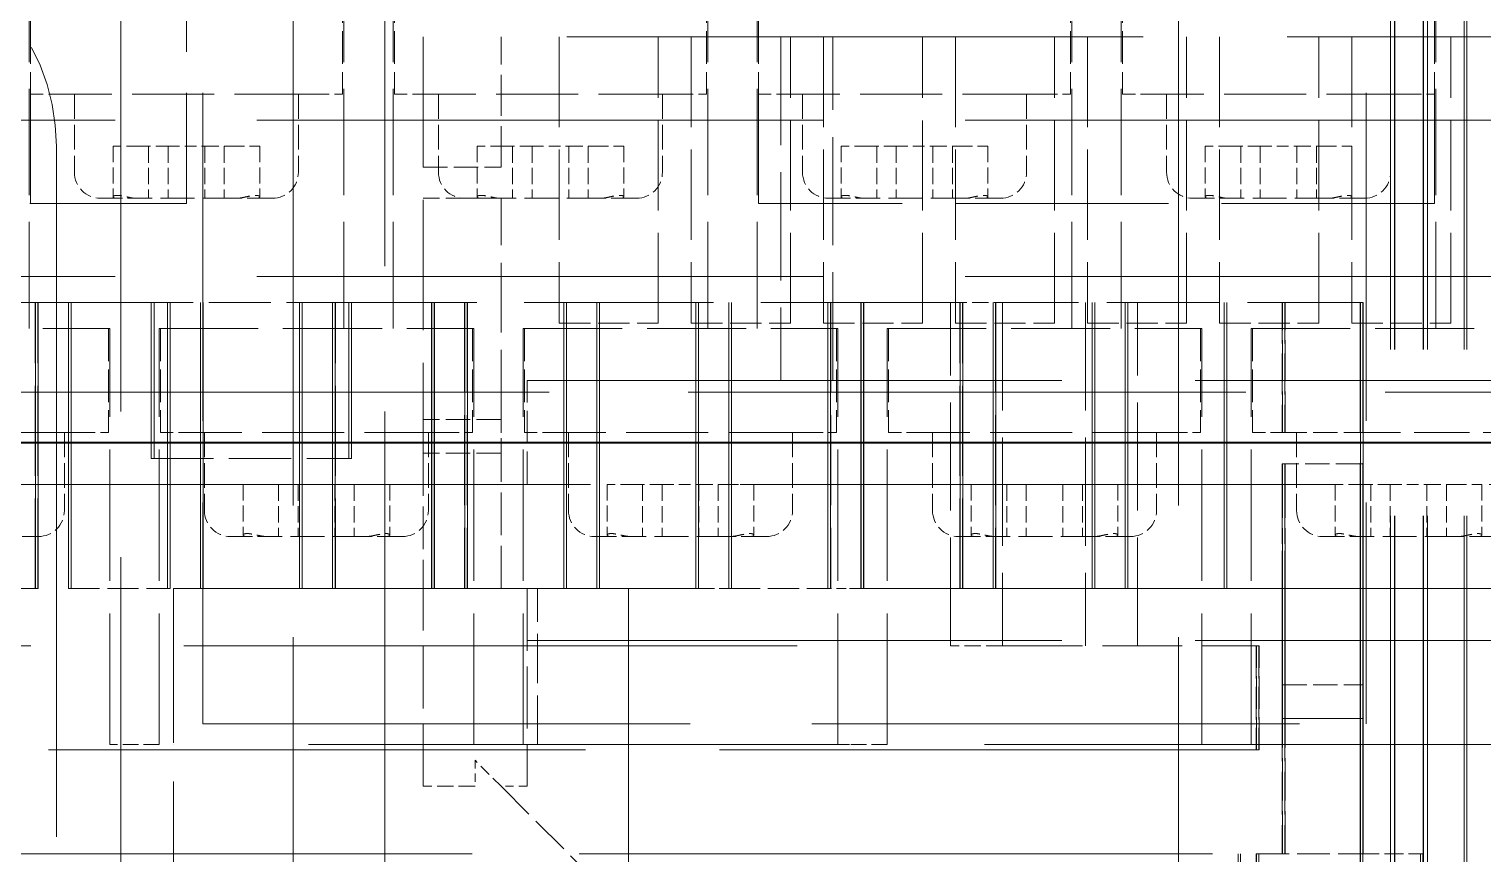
# Model space of a CAD drawing. Header units: millimetres. Extents: x 0 to 5945, y 0 to 4205.
# Drawn here: x 1704.85 to 1732.81, y 2263.86 to 2279.71 of the extents above; entities that cross this region are included whole.
import ezdxf

# ---------------------------------------------------------------- set-up
doc = ezdxf.new("R2010")
doc.units = ezdxf.units.MM
doc.header["$LTSCALE"] = 5
doc.linetypes.add('DASHED', pattern=[0.2067, 0.1654, -0.0413])
doc.layers.add('가려진 것(ISO)', color=2, linetype='DASHED', lineweight=18)
doc.layers.add('가시적인 것(ISO)', color=3, linetype='Continuous', lineweight=40)

msp = doc.modelspace()

# ---------------------------------------------------------------- linework, layer by layer
at = {"layer": '가려진 것(ISO)', "ltscale": 12.256087}
for p, q in [((1709.93, 2293.357), (1709.93, 2255.357)), ((1726.951, 2293.357), (1726.951, 2255.357)), ((1690.098, 2263.857), (1728.098, 2263.857))]:
    msp.add_line(p, q, dxfattribs=at)
at = {"layer": '가려진 것(ISO)', "ltscale": 3.809293}
for p, q in [((1704.879, 2286.357), (1704.879, 2276.357)), ((1707.876, 2286.357), (1707.876, 2276.357)), ((1718.877, 2286.357), (1718.877, 2276.357)), ((1731.876, 2286.357), (1731.876, 2276.357))]:
    msp.add_line(p, q, dxfattribs=at)
at = {"layer": '가려진 것(ISO)', "ltscale": 13.546203}
for p, q in [((1706.613, 2258.357), (1706.613, 2286.357)), ((1711.693, 2286.357), (1711.693, 2258.357))]:
    msp.add_line(p, q, dxfattribs=at)
at = {"layer": '가려진 것(ISO)', "ltscale": 7.618686}
for p, q in [((1708.191, 2286.357), (1708.191, 2266.357)), ((1730.562, 2286.357), (1730.562, 2266.357))]:
    msp.add_line(p, q, dxfattribs=at)
at = {"layer": '가려진 것(ISO)', "ltscale": 15.481374}
for p, q in [((1731.028, 2286.357), (1731.028, 2254.357)), ((1731.108, 2286.357), (1731.108, 2254.357)), ((1731.11, 2286.357), (1731.11, 2254.357)), ((1731.66, 2286.357), (1731.66, 2254.357)), ((1731.663, 2286.357), (1731.663, 2254.357)), ((1731.743, 2286.357), (1731.743, 2254.357)), ((1732.449, 2286.357), (1732.449, 2254.357)), ((1732.499, 2286.357), (1732.499, 2254.357))]:
    msp.add_line(p, q, dxfattribs=at)
at = {"layer": '가려진 것(ISO)', "ltscale": 2.476006}
for p, q in [((1704.851, 2273.957), (1704.851, 2280.457)), ((1710.901, 2273.957), (1710.901, 2280.457)), ((1711.851, 2273.957), (1711.851, 2280.457)), ((1717.901, 2273.957), (1717.901, 2280.457)), ((1718.851, 2273.957), (1718.851, 2280.457)), ((1724.901, 2273.957), (1724.901, 2280.457)), ((1725.851, 2273.957), (1725.851, 2280.457)), ((1731.901, 2273.957), (1731.901, 2280.457))]:
    msp.add_line(p, q, dxfattribs=at)
at = {"layer": '가려진 것(ISO)', "ltscale": 0.761779}
for p, q in [((1704.876, 2280.457), (1704.876, 2278.457)), ((1710.876, 2280.457), (1710.876, 2278.457)), ((1711.876, 2280.457), (1711.876, 2278.457)), ((1717.876, 2280.457), (1717.876, 2278.457)), ((1718.876, 2280.457), (1718.876, 2278.457)), ((1724.876, 2280.457), (1724.876, 2278.457)), ((1725.876, 2280.457), (1725.876, 2278.457)), ((1731.876, 2280.457), (1731.876, 2278.457)), ((1706.376, 2273.957), (1706.376, 2271.957)), ((1707.376, 2273.957), (1707.376, 2271.957)), ((1713.376, 2273.957), (1713.376, 2271.957)), ((1714.376, 2273.957), (1714.376, 2271.957)), ((1720.376, 2273.957), (1720.376, 2271.957)), ((1721.376, 2273.957), (1721.376, 2271.957)), ((1727.376, 2273.957), (1727.376, 2271.957)), ((1728.376, 2273.957), (1728.376, 2271.957)), ((1714.426, 2270.958), (1714.426, 2272.958)), ((1728.448, 2267.857), (1728.448, 2265.857)), ((1728.451, 2265.857), (1728.451, 2267.857)), ((1728.5, 2267.857), (1728.5, 2265.857)), ((1728.503, 2265.857), (1728.503, 2267.857)), ((1728.448, 2263.857), (1730.448, 2263.857))]:
    msp.add_line(p, q, dxfattribs=at)
at = {"layer": '가려진 것(ISO)', "ltscale": 13.401064}
msp.add_line((1767.826, 2279.558), (1712.426, 2279.558), dxfattribs=at)
at = {"layer": '가려진 것(ISO)', "ltscale": 3.028368}
msp.add_line((1712.426, 2279.558), (1712.426, 2271.608), dxfattribs=at)
at = {"layer": '가려진 것(ISO)', "ltscale": 0.952248}
for p, q in [((1713.926, 2277.058), (1713.926, 2279.558)), ((1728.949, 2274.457), (1728.949, 2271.957)), ((1728.951, 2271.957), (1728.951, 2274.457)), ((1729, 2274.457), (1729, 2271.957)), ((1729.002, 2271.957), (1729.002, 2274.457)), ((1730.449, 2271.957), (1730.449, 2274.457)), ((1730.451, 2274.457), (1730.451, 2271.957)), ((1730.5, 2271.957), (1730.5, 2274.457)), ((1730.502, 2274.457), (1730.502, 2271.957)), ((1730.449, 2271.357), (1730.451, 2271.357)), ((1730.449, 2271.357), (1730.451, 2271.357)), ((1730.5, 2271.357), (1730.502, 2271.357)), ((1730.502, 2271.357), (1730.5, 2271.357))]:
    msp.add_line(p, q, dxfattribs=at)
at = {"layer": '가려진 것(ISO)', "ltscale": 2.095066}
for p, q in [((1715.044, 2279.558), (1715.044, 2274.058)), ((1716.949, 2274.058), (1716.949, 2279.558)), ((1717.584, 2279.558), (1717.584, 2274.058)), ((1719.489, 2274.058), (1719.489, 2279.558)), ((1720.124, 2279.558), (1720.124, 2274.058)), ((1722.029, 2274.058), (1722.029, 2279.558)), ((1722.664, 2279.558), (1722.664, 2274.058)), ((1724.569, 2274.058), (1724.569, 2279.558)), ((1725.204, 2279.558), (1725.204, 2274.058)), ((1727.109, 2274.058), (1727.109, 2279.558)), ((1727.744, 2279.558), (1727.744, 2274.058)), ((1729.649, 2274.058), (1729.649, 2279.558)), ((1730.284, 2279.558), (1730.284, 2274.058)), ((1732.189, 2274.058), (1732.189, 2279.558)), ((1704.971, 2268.957), (1704.971, 2274.457)), ((1704.972, 2274.457), (1704.972, 2268.957)), ((1704.973, 2268.957), (1704.973, 2274.457)), ((1704.973, 2274.457), (1704.973, 2268.957)), ((1705.022, 2268.957), (1705.022, 2274.457)), ((1705.023, 2274.457), (1705.023, 2268.957)), ((1705.024, 2268.957), (1705.024, 2274.457)), ((1705.025, 2274.457), (1705.025, 2268.957)), ((1705.606, 2274.457), (1705.606, 2268.957)), ((1705.607, 2268.957), (1705.607, 2274.457)), ((1705.608, 2274.457), (1705.608, 2268.957)), ((1705.608, 2268.957), (1705.608, 2274.457)), ((1705.657, 2274.457), (1705.657, 2268.957)), ((1705.658, 2268.957), (1705.658, 2274.457)), ((1705.659, 2274.457), (1705.659, 2268.957)), ((1705.66, 2268.957), (1705.66, 2274.457)), ((1707.511, 2268.957), (1707.511, 2274.457)), ((1707.512, 2274.457), (1707.512, 2268.957)), ((1707.513, 2268.957), (1707.513, 2274.457)), ((1707.513, 2274.457), (1707.513, 2268.957)), ((1707.562, 2268.957), (1707.562, 2274.457)), ((1707.563, 2274.457), (1707.563, 2268.957)), ((1707.564, 2268.957), (1707.564, 2274.457)), ((1707.565, 2274.457), (1707.565, 2268.957)), ((1708.146, 2274.457), (1708.146, 2268.957)), ((1708.147, 2268.957), (1708.147, 2274.457)), ((1708.148, 2274.457), (1708.148, 2268.957)), ((1708.148, 2268.957), (1708.148, 2274.457)), ((1708.197, 2274.457), (1708.197, 2268.957)), ((1708.198, 2268.957), (1708.198, 2274.457)), ((1708.199, 2274.457), (1708.199, 2268.957)), ((1708.2, 2268.957), (1708.2, 2274.457)), ((1710.051, 2268.957), (1710.051, 2274.457)), ((1710.052, 2274.457), (1710.052, 2268.957)), ((1710.053, 2268.957), (1710.053, 2274.457)), ((1710.053, 2274.457), (1710.053, 2268.957)), ((1710.102, 2268.957), (1710.102, 2274.457)), ((1710.103, 2274.457), (1710.103, 2268.957)), ((1710.104, 2268.957), (1710.104, 2274.457)), ((1710.105, 2274.457), (1710.105, 2268.957)), ((1710.686, 2274.457), (1710.686, 2268.957)), ((1710.687, 2268.957), (1710.687, 2274.457)), ((1710.688, 2274.457), (1710.688, 2268.957)), ((1710.688, 2268.957), (1710.688, 2274.457)), ((1710.737, 2274.457), (1710.737, 2268.957)), ((1710.738, 2268.957), (1710.738, 2274.457)), ((1710.739, 2274.457), (1710.739, 2268.957)), ((1710.74, 2268.957), (1710.74, 2274.457)), ((1712.591, 2268.957), (1712.591, 2274.457)), ((1712.592, 2274.457), (1712.592, 2268.957)), ((1712.593, 2268.957), (1712.593, 2274.457)), ((1712.593, 2274.457), (1712.593, 2268.957)), ((1712.642, 2268.957), (1712.642, 2274.457)), ((1712.643, 2274.457), (1712.643, 2268.957)), ((1712.644, 2268.957), (1712.644, 2274.457)), ((1712.645, 2274.457), (1712.645, 2268.957)), ((1713.226, 2274.457), (1713.226, 2268.957)), ((1713.227, 2268.957), (1713.227, 2274.457)), ((1713.228, 2274.457), (1713.228, 2268.957)), ((1713.228, 2268.957), (1713.228, 2274.457)), ((1713.277, 2274.457), (1713.277, 2268.957)), ((1713.278, 2268.957), (1713.278, 2274.457)), ((1713.279, 2274.457), (1713.279, 2268.957)), ((1713.28, 2268.957), (1713.28, 2274.457)), ((1715.131, 2268.957), (1715.131, 2274.457)), ((1715.132, 2274.457), (1715.132, 2268.957)), ((1715.133, 2268.957), (1715.133, 2274.457)), ((1715.133, 2274.457), (1715.133, 2268.957)), ((1715.182, 2268.957), (1715.182, 2274.457)), ((1715.183, 2274.457), (1715.183, 2268.957)), ((1715.184, 2268.957), (1715.184, 2274.457)), ((1715.185, 2274.457), (1715.185, 2268.957)), ((1715.766, 2274.457), (1715.766, 2268.957)), ((1715.767, 2268.957), (1715.767, 2274.457)), ((1715.768, 2274.457), (1715.768, 2268.957)), ((1715.768, 2268.957), (1715.768, 2274.457)), ((1715.817, 2274.457), (1715.817, 2268.957)), ((1715.818, 2268.957), (1715.818, 2274.457)), ((1715.819, 2274.457), (1715.819, 2268.957)), ((1715.82, 2268.957), (1715.82, 2274.457)), ((1717.671, 2268.957), (1717.671, 2274.457)), ((1717.672, 2274.457), (1717.672, 2268.957)), ((1717.673, 2268.957), (1717.673, 2274.457)), ((1717.673, 2274.457), (1717.673, 2268.957)), ((1717.722, 2268.957), (1717.722, 2274.457)), ((1717.723, 2274.457), (1717.723, 2268.957)), ((1717.724, 2268.957), (1717.724, 2274.457)), ((1717.725, 2274.457), (1717.725, 2268.957)), ((1718.306, 2274.457), (1718.306, 2268.957)), ((1718.307, 2268.957), (1718.307, 2274.457)), ((1718.308, 2274.457), (1718.308, 2268.957)), ((1718.308, 2268.957), (1718.308, 2274.457)), ((1718.357, 2274.457), (1718.357, 2268.957)), ((1718.358, 2268.957), (1718.358, 2274.457)), ((1718.359, 2274.457), (1718.359, 2268.957)), ((1718.36, 2268.957), (1718.36, 2274.457)), ((1720.211, 2268.957), (1720.211, 2274.457)), ((1720.212, 2274.457), (1720.212, 2268.957)), ((1720.213, 2268.957), (1720.213, 2274.457)), ((1720.213, 2274.457), (1720.213, 2268.957)), ((1720.262, 2268.957), (1720.262, 2274.457)), ((1720.263, 2274.457), (1720.263, 2268.957)), ((1720.264, 2268.957), (1720.264, 2274.457)), ((1720.265, 2274.457), (1720.265, 2268.957)), ((1720.846, 2274.457), (1720.846, 2268.957)), ((1720.847, 2268.957), (1720.847, 2274.457)), ((1720.848, 2274.457), (1720.848, 2268.957)), ((1720.848, 2268.957), (1720.848, 2274.457)), ((1720.897, 2274.457), (1720.897, 2268.957)), ((1720.898, 2268.957), (1720.898, 2274.457)), ((1720.899, 2274.457), (1720.899, 2268.957)), ((1720.9, 2268.957), (1720.9, 2274.457)), ((1722.751, 2268.957), (1722.751, 2274.457)), ((1722.752, 2274.457), (1722.752, 2268.957)), ((1722.753, 2268.957), (1722.753, 2274.457)), ((1722.753, 2274.457), (1722.753, 2268.957)), ((1722.802, 2268.957), (1722.802, 2274.457)), ((1722.803, 2274.457), (1722.803, 2268.957)), ((1722.804, 2268.957), (1722.804, 2274.457)), ((1722.805, 2274.457), (1722.805, 2268.957)), ((1723.386, 2274.457), (1723.386, 2268.957)), ((1723.387, 2268.957), (1723.387, 2274.457)), ((1723.388, 2274.457), (1723.388, 2268.957)), ((1723.388, 2268.957), (1723.388, 2274.457)), ((1723.437, 2274.457), (1723.437, 2268.957)), ((1723.438, 2268.957), (1723.438, 2274.457)), ((1723.439, 2274.457), (1723.439, 2268.957)), ((1723.44, 2268.957), (1723.44, 2274.457)), ((1725.291, 2268.957), (1725.291, 2274.457)), ((1725.292, 2274.457), (1725.292, 2268.957)), ((1725.293, 2268.957), (1725.293, 2274.457)), ((1725.293, 2274.457), (1725.293, 2268.957)), ((1725.342, 2268.957), (1725.342, 2274.457)), ((1725.343, 2274.457), (1725.343, 2268.957)), ((1725.344, 2268.957), (1725.344, 2274.457)), ((1725.345, 2274.457), (1725.345, 2268.957)), ((1725.926, 2274.457), (1725.926, 2268.957)), ((1725.927, 2268.957), (1725.927, 2274.457)), ((1725.928, 2274.457), (1725.928, 2268.957)), ((1725.928, 2268.957), (1725.928, 2274.457)), ((1725.977, 2274.457), (1725.977, 2268.957)), ((1725.978, 2268.957), (1725.978, 2274.457)), ((1725.979, 2274.457), (1725.979, 2268.957)), ((1725.98, 2268.957), (1725.98, 2274.457)), ((1727.831, 2268.957), (1727.831, 2274.457)), ((1727.832, 2274.457), (1727.832, 2268.957)), ((1727.833, 2268.957), (1727.833, 2274.457)), ((1727.833, 2274.457), (1727.833, 2268.957)), ((1727.882, 2268.957), (1727.882, 2274.457)), ((1727.883, 2274.457), (1727.883, 2268.957)), ((1727.884, 2268.957), (1727.884, 2274.457)), ((1727.885, 2274.457), (1727.885, 2268.957))]:
    msp.add_line(p, q, dxfattribs=at)
at = {"layer": '가려진 것(ISO)', "ltscale": 2.5141}
for p, q in [((1719.306, 2279.558), (1719.306, 2272.958)), ((1720.306, 2272.958), (1720.306, 2279.558)), ((1722.568, 2267.857), (1722.568, 2274.457)), ((1722.569, 2267.857), (1722.569, 2274.457)), ((1723.568, 2274.457), (1723.568, 2267.857)), ((1723.569, 2274.457), (1723.569, 2267.857)), ((1725.162, 2274.457), (1725.162, 2267.857)), ((1725.163, 2274.457), (1725.163, 2267.857)), ((1726.162, 2267.857), (1726.162, 2274.457)), ((1726.163, 2267.857), (1726.163, 2274.457))]:
    msp.add_line(p, q, dxfattribs=at)
at = {"layer": '가려진 것(ISO)', "ltscale": 0.299089}
for p, q in [((1704.876, 2278.457), (1705.376, 2278.457)), ((1710.376, 2278.457), (1710.876, 2278.457)), ((1711.876, 2278.457), (1712.376, 2278.457)), ((1717.376, 2278.457), (1717.876, 2278.457)), ((1718.876, 2278.457), (1719.376, 2278.457)), ((1724.376, 2278.457), (1724.876, 2278.457)), ((1725.876, 2278.457), (1726.376, 2278.457)), ((1731.376, 2278.457), (1731.876, 2278.457)), ((1705.876, 2271.957), (1706.376, 2271.957)), ((1707.376, 2271.957), (1707.876, 2271.957)), ((1712.876, 2271.957), (1713.376, 2271.957)), ((1714.376, 2271.957), (1714.876, 2271.957)), ((1719.876, 2271.957), (1720.376, 2271.957)), ((1721.376, 2271.957), (1721.876, 2271.957)), ((1726.876, 2271.957), (1727.376, 2271.957)), ((1728.376, 2271.957), (1728.876, 2271.957))]:
    msp.add_line(p, q, dxfattribs=at)
at = {"layer": '가려진 것(ISO)', "ltscale": 1.904597}
for p, q in [((1710.376, 2278.457), (1705.376, 2278.457)), ((1717.376, 2278.457), (1712.376, 2278.457)), ((1724.376, 2278.457), (1719.376, 2278.457)), ((1731.376, 2278.457), (1726.376, 2278.457)), ((1705.876, 2271.957), (1700.876, 2271.957)), ((1712.876, 2271.957), (1707.876, 2271.957)), ((1719.876, 2271.957), (1714.876, 2271.957)), ((1726.876, 2271.957), (1721.876, 2271.957))]:
    msp.add_line(p, q, dxfattribs=at)
at = {"layer": '가려진 것(ISO)', "ltscale": 0.571309}
for p, q in [((1705.723, 2278.457), (1705.723, 2276.957)), ((1710.03, 2278.457), (1710.03, 2276.957)), ((1712.723, 2278.457), (1712.723, 2276.957)), ((1717.03, 2278.457), (1717.03, 2276.957)), ((1719.723, 2278.457), (1719.723, 2276.957)), ((1724.03, 2278.457), (1724.03, 2276.957)), ((1726.723, 2278.457), (1726.723, 2276.957)), ((1731.03, 2278.457), (1731.03, 2276.957)), ((1712.426, 2277.058), (1713.926, 2277.058)), ((1713.926, 2276.458), (1712.426, 2276.458)), ((1713.926, 2272.208), (1712.426, 2272.208)), ((1705.53, 2271.957), (1705.53, 2270.457)), ((1708.223, 2271.957), (1708.223, 2270.457)), ((1712.53, 2271.957), (1712.53, 2270.457)), ((1715.223, 2271.957), (1715.223, 2270.457)), ((1719.53, 2271.957), (1719.53, 2270.457)), ((1722.223, 2271.957), (1722.223, 2270.457)), ((1726.53, 2271.957), (1726.53, 2270.457)), ((1728.949, 2271.957), (1730.449, 2271.957)), ((1729.223, 2271.957), (1729.223, 2270.457)), ((1713.926, 2271.558), (1712.426, 2271.558)), ((1730.449, 2271.357), (1728.949, 2271.357)), ((1730.449, 2271.357), (1728.949, 2271.357)), ((1728.949, 2267.107), (1730.449, 2267.107)), ((1730.449, 2266.457), (1728.949, 2266.457)), ((1728.949, 2266.457), (1730.449, 2266.457))]:
    msp.add_line(p, q, dxfattribs=at)
at = {"layer": '가려진 것(ISO)', "ltscale": 13.17814}
for p, q in [((1464.076, 2277.957), (2158.676, 2277.957)), ((1464.076, 2274.957), (2158.676, 2274.957))]:
    msp.add_line(p, q, dxfattribs=at)
at = {"layer": '가려진 것(ISO)', "ltscale": 16.049232}
msp.add_line((1705.376, 2277.457), (1705.376, 2244.283), dxfattribs=at)
at = {"layer": '가려진 것(ISO)', "ltscale": 0.23742}
for p, q in [((1706.918, 2277.457), (1706.466, 2277.457)), ((1709.287, 2277.457), (1708.835, 2277.457)), ((1713.918, 2277.457), (1713.466, 2277.457)), ((1716.287, 2277.457), (1715.835, 2277.457)), ((1720.918, 2277.457), (1720.466, 2277.457)), ((1723.287, 2277.457), (1722.835, 2277.457)), ((1727.918, 2277.457), (1727.466, 2277.457)), ((1730.287, 2277.457), (1729.835, 2277.457)), ((1709.418, 2270.957), (1708.966, 2270.957)), ((1711.787, 2270.957), (1711.335, 2270.957)), ((1716.418, 2270.957), (1715.966, 2270.957)), ((1718.787, 2270.957), (1718.335, 2270.957)), ((1723.418, 2270.957), (1722.966, 2270.957)), ((1725.787, 2270.957), (1725.335, 2270.957)), ((1730.418, 2270.957), (1729.966, 2270.957)), ((1732.787, 2270.957), (1732.335, 2270.957))]:
    msp.add_line(p, q, dxfattribs=at)
at = {"layer": '가려진 것(ISO)', "ltscale": 0.370335}
for p, q in [((1706.466, 2277.457), (1706.466, 2276.485)), ((1709.287, 2277.457), (1709.287, 2276.485)), ((1713.466, 2277.457), (1713.466, 2276.485)), ((1716.287, 2277.457), (1716.287, 2276.485)), ((1720.466, 2277.457), (1720.466, 2276.485)), ((1723.287, 2277.457), (1723.287, 2276.485)), ((1727.466, 2277.457), (1727.466, 2276.485)), ((1730.287, 2277.457), (1730.287, 2276.485)), ((1708.966, 2270.957), (1708.966, 2269.985)), ((1711.787, 2270.957), (1711.787, 2269.985)), ((1715.966, 2270.957), (1715.966, 2269.985)), ((1718.787, 2270.957), (1718.787, 2269.985)), ((1722.966, 2270.957), (1722.966, 2269.985)), ((1725.787, 2270.957), (1725.787, 2269.985)), ((1729.966, 2270.957), (1729.966, 2269.985)), ((1732.787, 2270.957), (1732.787, 2269.985))]:
    msp.add_line(p, q, dxfattribs=at)
at = {"layer": '가려진 것(ISO)', "ltscale": 0.325823}
for p, q in [((1706.918, 2277.457), (1707.523, 2277.457)), ((1708.23, 2277.457), (1708.835, 2277.457)), ((1713.918, 2277.457), (1714.523, 2277.457)), ((1715.23, 2277.457), (1715.835, 2277.457)), ((1720.918, 2277.457), (1721.523, 2277.457)), ((1722.23, 2277.457), (1722.835, 2277.457)), ((1727.918, 2277.457), (1728.523, 2277.457)), ((1729.23, 2277.457), (1729.835, 2277.457)), ((1709.418, 2270.957), (1710.023, 2270.957)), ((1710.73, 2270.957), (1711.335, 2270.957)), ((1716.418, 2270.957), (1717.023, 2270.957)), ((1717.73, 2270.957), (1718.335, 2270.957)), ((1723.418, 2270.957), (1724.023, 2270.957)), ((1724.73, 2270.957), (1725.335, 2270.957)), ((1730.418, 2270.957), (1731.023, 2270.957)), ((1731.73, 2270.957), (1732.335, 2270.957))]:
    msp.add_line(p, q, dxfattribs=at)
at = {"layer": '가려진 것(ISO)', "ltscale": 0.380839}
for p, q in [((1707.149, 2277.457), (1707.149, 2276.457)), ((1707.523, 2277.457), (1707.523, 2276.457)), ((1708.23, 2277.457), (1708.23, 2276.457)), ((1708.604, 2277.457), (1708.604, 2276.457)), ((1714.149, 2277.457), (1714.149, 2276.457)), ((1714.523, 2277.457), (1714.523, 2276.457)), ((1715.23, 2277.457), (1715.23, 2276.457)), ((1715.604, 2277.457), (1715.604, 2276.457)), ((1721.149, 2277.457), (1721.149, 2276.457)), ((1721.523, 2277.457), (1721.523, 2276.457)), ((1722.23, 2277.457), (1722.23, 2276.457)), ((1722.604, 2277.457), (1722.604, 2276.457)), ((1728.149, 2277.457), (1728.149, 2276.457)), ((1728.523, 2277.457), (1728.523, 2276.457)), ((1729.23, 2277.457), (1729.23, 2276.457)), ((1729.604, 2277.457), (1729.604, 2276.457)), ((1709.649, 2270.957), (1709.649, 2269.957)), ((1710.023, 2270.957), (1710.023, 2269.957)), ((1710.73, 2270.957), (1710.73, 2269.957)), ((1711.104, 2270.957), (1711.104, 2269.957)), ((1716.649, 2270.957), (1716.649, 2269.957)), ((1717.023, 2270.957), (1717.023, 2269.957)), ((1717.73, 2270.957), (1717.73, 2269.957)), ((1718.104, 2270.957), (1718.104, 2269.957)), ((1723.649, 2270.957), (1723.649, 2269.957)), ((1724.023, 2270.957), (1724.023, 2269.957)), ((1724.73, 2270.957), (1724.73, 2269.957)), ((1725.104, 2270.957), (1725.104, 2269.957)), ((1730.649, 2270.957), (1730.649, 2269.957)), ((1731.023, 2270.957), (1731.023, 2269.957)), ((1731.73, 2270.957), (1731.73, 2269.957)), ((1732.104, 2270.957), (1732.104, 2269.957)), ((1713.426, 2265.158), (1712.426, 2265.158)), ((1728.448, 2262.857), (1728.448, 2263.857))]:
    msp.add_line(p, q, dxfattribs=at)
at = {"layer": '가려진 것(ISO)', "ltscale": 0.269265}
for p, q in [((1707.523, 2277.457), (1708.23, 2277.457)), ((1714.523, 2277.457), (1715.23, 2277.457)), ((1721.523, 2277.457), (1722.23, 2277.457)), ((1728.523, 2277.457), (1729.23, 2277.457)), ((1710.023, 2270.957), (1710.73, 2270.957)), ((1717.023, 2270.957), (1717.73, 2270.957)), ((1724.023, 2270.957), (1724.73, 2270.957)), ((1731.023, 2270.957), (1731.73, 2270.957)), ((1713.926, 2265.158), (1713.426, 2265.658))]:
    msp.add_line(p, q, dxfattribs=at)
at = {"layer": '가려진 것(ISO)', "ltscale": 0.393389}
for p, q in [((1706.536, 2276.457), (1706.223, 2276.457)), ((1709.53, 2276.457), (1709.217, 2276.457)), ((1713.536, 2276.457), (1713.223, 2276.457)), ((1716.53, 2276.457), (1716.217, 2276.457)), ((1720.536, 2276.457), (1720.223, 2276.457)), ((1723.53, 2276.457), (1723.217, 2276.457)), ((1727.536, 2276.457), (1727.223, 2276.457)), ((1730.53, 2276.457), (1730.217, 2276.457)), ((1705.03, 2269.957), (1704.717, 2269.957)), ((1709.036, 2269.957), (1708.723, 2269.957)), ((1712.03, 2269.957), (1711.717, 2269.957)), ((1716.036, 2269.957), (1715.723, 2269.957)), ((1719.03, 2269.957), (1718.717, 2269.957)), ((1723.036, 2269.957), (1722.723, 2269.957)), ((1726.03, 2269.957), (1725.717, 2269.957)), ((1730.036, 2269.957), (1729.723, 2269.957)), ((1733.03, 2269.957), (1732.717, 2269.957))]:
    msp.add_line(p, q, dxfattribs=at)
at = {"layer": '가려진 것(ISO)', "ltscale": 0.00438}
for p, q in [((1706.544, 2276.457), (1706.536, 2276.457)), ((1709.217, 2276.457), (1709.209, 2276.457)), ((1713.544, 2276.457), (1713.536, 2276.457)), ((1716.217, 2276.457), (1716.209, 2276.457)), ((1720.544, 2276.457), (1720.536, 2276.457)), ((1723.217, 2276.457), (1723.209, 2276.457)), ((1727.544, 2276.457), (1727.536, 2276.457)), ((1730.217, 2276.457), (1730.209, 2276.457)), ((1709.044, 2269.957), (1709.036, 2269.957)), ((1711.717, 2269.957), (1711.709, 2269.957)), ((1716.044, 2269.957), (1716.036, 2269.957)), ((1718.717, 2269.957), (1718.709, 2269.957)), ((1723.044, 2269.957), (1723.036, 2269.957)), ((1725.717, 2269.957), (1725.709, 2269.957)), ((1730.044, 2269.957), (1730.036, 2269.957)), ((1732.717, 2269.957), (1732.709, 2269.957))]:
    msp.add_line(p, q, dxfattribs=at)
at = {"layer": '가려진 것(ISO)', "ltscale": 0.196935}
for p, q in [((1706.909, 2276.457), (1706.544, 2276.457)), ((1709.209, 2276.457), (1708.843, 2276.457)), ((1713.909, 2276.457), (1713.544, 2276.457)), ((1716.209, 2276.457), (1715.843, 2276.457)), ((1720.909, 2276.457), (1720.544, 2276.457)), ((1723.209, 2276.457), (1722.843, 2276.457)), ((1727.909, 2276.457), (1727.544, 2276.457)), ((1730.209, 2276.457), (1729.843, 2276.457)), ((1709.409, 2269.957), (1709.044, 2269.957)), ((1711.709, 2269.957), (1711.343, 2269.957)), ((1716.409, 2269.957), (1716.044, 2269.957)), ((1718.709, 2269.957), (1718.343, 2269.957)), ((1723.409, 2269.957), (1723.044, 2269.957)), ((1725.709, 2269.957), (1725.343, 2269.957)), ((1730.409, 2269.957), (1730.044, 2269.957)), ((1732.709, 2269.957), (1732.343, 2269.957))]:
    msp.add_line(p, q, dxfattribs=at)
at = {"layer": '가려진 것(ISO)', "ltscale": 0.786878}
for p, q in [((1708.843, 2276.457), (1706.909, 2276.457)), ((1715.843, 2276.457), (1713.909, 2276.457)), ((1722.843, 2276.457), (1720.909, 2276.457)), ((1729.843, 2276.457), (1727.909, 2276.457)), ((1711.343, 2269.957), (1709.409, 2269.957)), ((1718.343, 2269.957), (1716.409, 2269.957)), ((1725.343, 2269.957), (1723.409, 2269.957)), ((1732.343, 2269.957), (1730.409, 2269.957))]:
    msp.add_line(p, q, dxfattribs=at)
at = {"layer": '가려진 것(ISO)', "ltscale": 1.618892}
for p, q in [((1713.926, 2272.208), (1713.926, 2276.458)), ((1728.949, 2271.357), (1728.949, 2267.107)), ((1728.951, 2267.107), (1728.951, 2271.357)), ((1729, 2271.357), (1729, 2267.107)), ((1729.002, 2267.107), (1729.002, 2271.357)), ((1730.449, 2267.107), (1730.449, 2271.357)), ((1730.451, 2271.357), (1730.451, 2267.107)), ((1730.5, 2267.107), (1730.5, 2271.357)), ((1730.502, 2271.357), (1730.502, 2267.107))]:
    msp.add_line(p, q, dxfattribs=at)
at = {"layer": '가려진 것(ISO)', "ltscale": 3.639432}
msp.add_line((1707.876, 2276.357), (1698.321, 2276.357), dxfattribs=at)
at = {"layer": '가려진 것(ISO)', "ltscale": 4.951654}
msp.add_line((1731.876, 2276.357), (1718.877, 2276.357), dxfattribs=at)
at = {"layer": '가려진 것(ISO)', "ltscale": 5.374729}
msp.add_line((1707.198, 2274.457), (1693.088, 2274.457), dxfattribs=at)
at = {"layer": '가려진 것(ISO)', "ltscale": 1.142718}
for p, q in [((1707.198, 2271.457), (1707.198, 2274.457)), ((1707.198, 2274.457), (1707.198, 2271.457)), ((1707.253, 2274.457), (1707.253, 2271.457)), ((1707.253, 2271.457), (1707.253, 2274.457)), ((1710.998, 2274.457), (1710.998, 2271.457)), ((1710.998, 2271.457), (1710.998, 2274.457)), ((1711.053, 2271.457), (1711.053, 2274.457)), ((1711.053, 2274.457), (1711.053, 2271.457)), ((1714.626, 2265.958), (1714.626, 2268.958)), ((1728.098, 2260.857), (1728.098, 2263.857)), ((1728.103, 2260.857), (1728.103, 2263.857)), ((1728.148, 2260.857), (1728.148, 2263.857)), ((1731.603, 2263.857), (1731.603, 2260.857)), ((1731.648, 2260.857), (1731.648, 2263.857))]:
    msp.add_line(p, q, dxfattribs=at)
at = {"layer": '가려진 것(ISO)', "ltscale": 1.447469}
for p, q in [((1710.998, 2274.457), (1707.198, 2274.457)), ((1730.451, 2271.957), (1730.449, 2271.957)), ((1730.502, 2271.957), (1730.5, 2271.957)), ((1707.198, 2271.457), (1710.998, 2271.457)), ((1712.426, 2265.158), (1712.426, 2268.958)), ((1714.426, 2268.958), (1714.426, 2265.158)), ((1728.451, 2263.857), (1728.451, 2260.057)), ((1728.5, 2263.857), (1728.5, 2260.057)), ((1730.448, 2263.857), (1730.448, 2260.057)), ((1730.451, 2260.057), (1730.451, 2263.857)), ((1730.5, 2263.857), (1730.5, 2260.057))]:
    msp.add_line(p, q, dxfattribs=at)
at = {"layer": '가려진 것(ISO)', "ltscale": 4.407368}
msp.add_line((1722.568, 2274.457), (1710.998, 2274.457), dxfattribs=at)
at = {"layer": '가려진 것(ISO)', "ltscale": 0.457027}
for p, q in [((1710.998, 2274.457), (1710.998, 2274.457)), ((1710.998, 2271.457), (1710.998, 2271.457)), ((1711.053, 2271.457), (1711.053, 2271.457))]:
    msp.add_line(p, q, dxfattribs=at)
at = {"layer": '가려진 것(ISO)', "ltscale": 0.228464}
for p, q in [((1722.568, 2274.457), (1722.569, 2274.457)), ((1722.569, 2267.857), (1722.568, 2267.857))]:
    msp.add_line(p, q, dxfattribs=at)
at = {"layer": '가려진 것(ISO)', "ltscale": 0.380727}
for p, q in [((1722.569, 2274.457), (1723.568, 2274.457)), ((1723.568, 2267.857), (1722.569, 2267.857))]:
    msp.add_line(p, q, dxfattribs=at)
at = {"layer": '가려진 것(ISO)', "ltscale": 2.620763}
msp.add_line((1730.448, 2274.457), (1723.568, 2274.457), dxfattribs=at)
at = {"layer": '가려진 것(ISO)', "ltscale": 4.037857}
for p, q in [((1730.448, 2263.857), (1730.448, 2274.457)), ((1730.451, 2274.457), (1730.451, 2263.857)), ((1730.5, 2263.857), (1730.5, 2274.457)), ((1730.503, 2274.457), (1730.503, 2263.857))]:
    msp.add_line(p, q, dxfattribs=at)
at = {"layer": '가려진 것(ISO)', "ltscale": 0.43798}
for p, q in [((1730.448, 2274.457), (1730.449, 2274.457)), ((1730.451, 2274.457), (1730.451, 2274.457)), ((1730.5, 2274.457), (1730.5, 2274.457)), ((1730.503, 2274.457), (1730.502, 2274.457)), ((1730.448, 2263.857), (1730.449, 2263.857)), ((1730.448, 2263.857), (1730.449, 2263.857)), ((1730.451, 2263.857), (1730.451, 2263.857)), ((1730.451, 2263.857), (1730.451, 2263.857))]:
    msp.add_line(p, q, dxfattribs=at)
at = {"layer": '가려진 것(ISO)', "ltscale": 0.000612616}
for p, q in [((1730.449, 2274.457), (1730.451, 2274.457)), ((1730.5, 2274.457), (1730.502, 2274.457)), ((1730.451, 2263.857), (1730.449, 2263.857)), ((1730.449, 2263.857), (1730.451, 2263.857))]:
    msp.add_line(p, q, dxfattribs=at)
at = {"layer": '가려진 것(ISO)', "ltscale": 0.018259}
for p, q in [((1730.5, 2274.457), (1730.451, 2274.457)), ((1728.451, 2267.857), (1728.5, 2267.857)), ((1728.5, 2265.857), (1728.451, 2265.857))]:
    msp.add_line(p, q, dxfattribs=at)
at = {"layer": '가려진 것(ISO)', "ltscale": 2.304583}
for p, q in [((1700.351, 2273.957), (1706.401, 2273.957)), ((1707.351, 2273.957), (1713.401, 2273.957)), ((1714.351, 2273.957), (1720.401, 2273.957)), ((1721.351, 2273.957), (1727.401, 2273.957)), ((1728.351, 2273.957), (1734.401, 2273.957))]:
    msp.add_line(p, q, dxfattribs=at)
at = {"layer": '가려진 것(ISO)', "ltscale": 3.047415}
for p, q in [((1706.401, 2265.957), (1706.401, 2273.957)), ((1707.351, 2265.957), (1707.351, 2273.957)), ((1713.401, 2265.957), (1713.401, 2273.957)), ((1714.351, 2265.957), (1714.351, 2273.957)), ((1720.401, 2265.957), (1720.401, 2273.957)), ((1721.351, 2265.957), (1721.351, 2273.957)), ((1727.401, 2265.957), (1727.401, 2273.957)), ((1728.351, 2265.957), (1728.351, 2273.957))]:
    msp.add_line(p, q, dxfattribs=at)
at = {"layer": '가려진 것(ISO)', "ltscale": 0.725589}
for p, q in [((1715.044, 2274.058), (1716.949, 2274.058)), ((1717.584, 2274.058), (1719.489, 2274.058)), ((1720.124, 2274.058), (1722.029, 2274.058)), ((1722.664, 2274.058), (1724.569, 2274.058)), ((1725.204, 2274.058), (1727.109, 2274.058)), ((1727.744, 2274.058), (1729.649, 2274.058)), ((1730.284, 2274.058), (1732.189, 2274.058)), ((1703.066, 2268.957), (1704.971, 2268.957)), ((1704.971, 2268.957), (1704.972, 2268.957)), ((1704.973, 2268.957), (1704.973, 2268.957)), ((1705.023, 2268.957), (1705.022, 2268.957)), ((1705.025, 2268.957), (1705.024, 2268.957)), ((1705.606, 2268.957), (1707.511, 2268.957)), ((1707.511, 2268.957), (1707.512, 2268.957)), ((1707.513, 2268.957), (1707.513, 2268.957)), ((1707.563, 2268.957), (1707.562, 2268.957)), ((1707.565, 2268.957), (1707.564, 2268.957)), ((1708.146, 2268.957), (1710.051, 2268.957)), ((1710.051, 2268.957), (1710.052, 2268.957)), ((1710.053, 2268.957), (1710.053, 2268.957)), ((1710.103, 2268.957), (1710.102, 2268.957)), ((1710.105, 2268.957), (1710.104, 2268.957)), ((1710.686, 2268.957), (1712.591, 2268.957)), ((1712.591, 2268.957), (1712.592, 2268.957)), ((1712.593, 2268.957), (1712.593, 2268.957)), ((1712.643, 2268.957), (1712.642, 2268.957)), ((1712.645, 2268.957), (1712.644, 2268.957)), ((1713.226, 2268.957), (1715.131, 2268.957)), ((1715.131, 2268.957), (1715.132, 2268.957)), ((1715.133, 2268.957), (1715.133, 2268.957)), ((1715.183, 2268.957), (1715.182, 2268.957)), ((1715.185, 2268.957), (1715.184, 2268.957)), ((1715.766, 2268.957), (1717.671, 2268.957)), ((1717.671, 2268.957), (1717.672, 2268.957)), ((1717.673, 2268.957), (1717.673, 2268.957)), ((1717.723, 2268.957), (1717.722, 2268.957)), ((1717.725, 2268.957), (1717.724, 2268.957)), ((1718.306, 2268.957), (1720.211, 2268.957)), ((1720.211, 2268.957), (1720.212, 2268.957)), ((1720.213, 2268.957), (1720.213, 2268.957)), ((1720.263, 2268.957), (1720.262, 2268.957)), ((1720.265, 2268.957), (1720.264, 2268.957)), ((1720.846, 2268.957), (1722.751, 2268.957)), ((1722.751, 2268.957), (1722.752, 2268.957)), ((1722.753, 2268.957), (1722.753, 2268.957)), ((1722.803, 2268.957), (1722.802, 2268.957)), ((1722.805, 2268.957), (1722.804, 2268.957)), ((1723.386, 2268.957), (1725.291, 2268.957)), ((1725.291, 2268.957), (1725.292, 2268.957)), ((1725.293, 2268.957), (1725.293, 2268.957)), ((1725.343, 2268.957), (1725.342, 2268.957)), ((1725.345, 2268.957), (1725.344, 2268.957)), ((1725.926, 2268.957), (1727.831, 2268.957)), ((1727.831, 2268.957), (1727.832, 2268.957)), ((1727.833, 2268.957), (1727.833, 2268.957)), ((1727.883, 2268.957), (1727.882, 2268.957)), ((1727.885, 2268.957), (1727.884, 2268.957))]:
    msp.add_line(p, q, dxfattribs=at)
at = {"layer": '가려진 것(ISO)', "ltscale": 12.433478}
for p, q in [((1714.426, 2272.958), (1765.826, 2272.958)), ((1714.426, 2267.958), (1765.826, 2267.958))]:
    msp.add_line(p, q, dxfattribs=at)
at = {"layer": '가려진 것(ISO)', "ltscale": 12.965651}
msp.add_line((1704.126, 2272.73), (1771.126, 2272.73), dxfattribs=at)
at = {"layer": '가려진 것(ISO)', "ltscale": 0.350074}
for p, q in [((1713.926, 2271.558), (1713.926, 2272.208)), ((1728.949, 2267.107), (1728.949, 2266.457)), ((1728.951, 2266.457), (1728.951, 2267.107)), ((1729, 2267.107), (1729, 2266.457)), ((1729.002, 2266.457), (1729.002, 2267.107)), ((1730.449, 2266.457), (1730.449, 2267.107)), ((1730.451, 2267.107), (1730.451, 2266.457)), ((1730.5, 2266.457), (1730.5, 2267.107)), ((1730.502, 2267.107), (1730.502, 2266.457))]:
    msp.add_line(p, q, dxfattribs=at)
at = {"layer": '가려진 것(ISO)', "ltscale": 0.027518}
msp.add_line((1728.949, 2271.957), (1728.876, 2271.957), dxfattribs=at)
at = {"layer": '가려진 것(ISO)', "ltscale": 0.018691}
for p, q in [((1730.451, 2271.957), (1730.5, 2271.957)), ((1730.5, 2266.457), (1730.451, 2266.457)), ((1730.5, 2266.457), (1730.451, 2266.457))]:
    msp.add_line(p, q, dxfattribs=at)
at = {"layer": '가려진 것(ISO)', "ltscale": 1.285354}
msp.add_line((1733.876, 2271.957), (1730.502, 2271.957), dxfattribs=at)
at = {"layer": '가려진 것(ISO)', "ltscale": 0.020547}
msp.add_line((1710.998, 2271.457), (1711.053, 2271.457), dxfattribs=at)
at = {"layer": '가려진 것(ISO)', "ltscale": 0.026836}
msp.add_line((1712.426, 2271.608), (1712.426, 2271.558), dxfattribs=at)
at = {"layer": '가려진 것(ISO)', "ltscale": 0.990342}
for p, q in [((1712.426, 2271.558), (1712.426, 2268.958)), ((1713.926, 2268.958), (1713.926, 2271.558)), ((1728.949, 2266.457), (1728.949, 2263.857)), ((1728.949, 2266.457), (1728.949, 2263.857)), ((1728.951, 2263.857), (1728.951, 2266.457)), ((1728.951, 2263.857), (1728.951, 2266.457)), ((1729, 2266.457), (1729, 2263.857)), ((1729, 2266.457), (1729, 2263.857)), ((1729.002, 2263.857), (1729.002, 2266.457)), ((1729.002, 2263.857), (1729.002, 2266.457)), ((1730.449, 2263.857), (1730.449, 2266.457)), ((1730.449, 2263.857), (1730.449, 2266.457)), ((1730.451, 2266.457), (1730.451, 2263.857)), ((1730.451, 2266.457), (1730.451, 2263.857)), ((1730.5, 2263.857), (1730.5, 2266.457)), ((1730.5, 2263.857), (1730.5, 2266.457)), ((1730.502, 2266.457), (1730.502, 2263.857)), ((1730.502, 2266.457), (1730.502, 2263.857))]:
    msp.add_line(p, q, dxfattribs=at)
at = {"layer": '가려진 것(ISO)', "ltscale": 1.866503}
for p, q in [((1728.949, 2271.357), (1728.949, 2266.457)), ((1728.951, 2266.457), (1728.951, 2271.357)), ((1729, 2271.357), (1729, 2266.457)), ((1729.002, 2266.457), (1729.002, 2271.357)), ((1730.449, 2266.457), (1730.449, 2271.357)), ((1730.451, 2271.357), (1730.451, 2266.457)), ((1730.5, 2266.457), (1730.5, 2271.357)), ((1730.502, 2271.357), (1730.502, 2266.457))]:
    msp.add_line(p, q, dxfattribs=at)
at = {"layer": '가려진 것(ISO)', "ltscale": 0.018934}
for p, q in [((1730.5, 2271.357), (1730.451, 2271.357)), ((1730.5, 2271.357), (1730.451, 2271.357)), ((1730.5, 2267.107), (1730.451, 2267.107))]:
    msp.add_line(p, q, dxfattribs=at)
at = {"layer": '가려진 것(ISO)', "ltscale": 13.933236}
msp.add_line((1704.126, 2270.958), (1776.126, 2270.958), dxfattribs=at)
at = {"layer": '가려진 것(ISO)', "ltscale": 1.90819e-05}
for p, q in [((1704.972, 2268.957), (1704.973, 2268.957)), ((1705.023, 2268.957), (1705.024, 2268.957)), ((1707.512, 2268.957), (1707.513, 2268.957)), ((1707.563, 2268.957), (1707.564, 2268.957)), ((1710.052, 2268.957), (1710.053, 2268.957)), ((1710.103, 2268.957), (1710.104, 2268.957)), ((1712.592, 2268.957), (1712.593, 2268.957)), ((1712.643, 2268.957), (1712.644, 2268.957)), ((1715.132, 2268.957), (1715.133, 2268.957)), ((1715.183, 2268.957), (1715.184, 2268.957)), ((1717.672, 2268.957), (1717.673, 2268.957)), ((1717.723, 2268.957), (1717.724, 2268.957)), ((1720.212, 2268.957), (1720.213, 2268.957)), ((1720.263, 2268.957), (1720.264, 2268.957)), ((1722.752, 2268.957), (1722.753, 2268.957)), ((1722.803, 2268.957), (1722.804, 2268.957)), ((1725.292, 2268.957), (1725.293, 2268.957)), ((1725.343, 2268.957), (1725.344, 2268.957)), ((1727.832, 2268.957), (1727.833, 2268.957)), ((1727.883, 2268.957), (1727.884, 2268.957))]:
    msp.add_line(p, q, dxfattribs=at)
at = {"layer": '가려진 것(ISO)', "ltscale": 0.01857}
for p, q in [((1704.973, 2268.957), (1705.022, 2268.957)), ((1707.513, 2268.957), (1707.562, 2268.957)), ((1710.053, 2268.957), (1710.102, 2268.957)), ((1712.593, 2268.957), (1712.642, 2268.957)), ((1715.133, 2268.957), (1715.182, 2268.957)), ((1717.673, 2268.957), (1717.722, 2268.957)), ((1720.213, 2268.957), (1720.262, 2268.957)), ((1722.753, 2268.957), (1722.802, 2268.957)), ((1725.293, 2268.957), (1725.342, 2268.957)), ((1727.833, 2268.957), (1727.882, 2268.957))]:
    msp.add_line(p, q, dxfattribs=at)
at = {"layer": '가려진 것(ISO)', "ltscale": 12.578616}
for p, q in [((1707.626, 2268.958), (1772.626, 2268.958)), ((1772.626, 2265.958), (1707.626, 2265.958))]:
    msp.add_line(p, q, dxfattribs=at)
at = {"layer": '가려진 것(ISO)', "ltscale": 3.590168}
msp.add_line((1707.626, 2268.958), (1707.626, 2262.958), dxfattribs=at)
at = {"layer": '가려진 것(ISO)', "ltscale": 12.349028}
msp.add_line((1716.376, 2268.957), (1716.376, 2203.957), dxfattribs=at)
at = {"layer": '가려진 것(ISO)', "ltscale": 0.22146}
for p, q in [((1718.306, 2268.957), (1717.725, 2268.957)), ((1720.846, 2268.957), (1720.265, 2268.957)), ((1723.386, 2268.957), (1722.805, 2268.957)), ((1725.926, 2268.957), (1725.345, 2268.957))]:
    msp.add_line(p, q, dxfattribs=at)
at = {"layer": '가려진 것(ISO)', "ltscale": 11.449189}
msp.add_line((1751.55, 2268.957), (1727.885, 2268.957), dxfattribs=at)
at = {"layer": '가려진 것(ISO)', "ltscale": 14.262216}
msp.add_line((1693.088, 2267.857), (1722.568, 2267.857), dxfattribs=at)
at = {"layer": '가려진 것(ISO)', "ltscale": 1.858884}
msp.add_line((1723.568, 2267.857), (1728.448, 2267.857), dxfattribs=at)
at = {"layer": '가려진 것(ISO)', "ltscale": 2.32363}
for p, q in [((1728.448, 2267.857), (1728.451, 2267.857)), ((1728.503, 2267.857), (1728.5, 2267.857)), ((1728.448, 2265.857), (1728.451, 2265.857)), ((1728.503, 2265.857), (1728.5, 2265.857))]:
    msp.add_line(p, q, dxfattribs=at)
at = {"layer": '가려진 것(ISO)', "ltscale": 0.000368826}
for p, q in [((1730.449, 2267.107), (1730.451, 2267.107)), ((1730.502, 2267.107), (1730.5, 2267.107)), ((1730.449, 2266.457), (1730.451, 2266.457)), ((1730.5, 2266.457), (1730.502, 2266.457))]:
    msp.add_line(p, q, dxfattribs=at)
at = {"layer": '가려진 것(ISO)', "ltscale": 0.247511}
for p, q in [((1730.449, 2266.457), (1730.449, 2266.457)), ((1730.451, 2266.457), (1730.451, 2266.457)), ((1730.5, 2266.457), (1730.5, 2266.457)), ((1730.502, 2266.457), (1730.502, 2266.457))]:
    msp.add_line(p, q, dxfattribs=at)
at = {"layer": '가려진 것(ISO)', "ltscale": 11.333848}
msp.add_line((1708.191, 2266.357), (1730.562, 2266.357), dxfattribs=at)
at = {"layer": '가려진 것(ISO)', "ltscale": 12.481857}
msp.add_line((1728.448, 2265.857), (1689.748, 2265.857), dxfattribs=at)
at = {"layer": '가려진 것(ISO)', "ltscale": 0.361792}
for p, q in [((1707.351, 2265.957), (1706.401, 2265.957)), ((1714.351, 2265.957), (1713.401, 2265.957)), ((1721.351, 2265.957), (1720.401, 2265.957)), ((1728.351, 2265.957), (1727.401, 2265.957))]:
    msp.add_line(p, q, dxfattribs=at)
at = {"layer": '가려진 것(ISO)', "ltscale": 0.19037}
for p, q in [((1713.426, 2265.658), (1713.426, 2265.158)), ((1714.426, 2265.158), (1713.926, 2265.158))]:
    msp.add_line(p, q, dxfattribs=at)
at = {"layer": '가려진 것(ISO)', "ltscale": 0.91574}
msp.add_line((1713.926, 2265.158), (1715.626, 2263.458), dxfattribs=at)
at = {"layer": '가려진 것(ISO)', "ltscale": 13.771973}
msp.add_line((1687.748, 2263.857), (1730.448, 2263.857), dxfattribs=at)
at = {"layer": '가려진 것(ISO)', "ltscale": 0.438712}
msp.add_line((1730.451, 2263.857), (1731.603, 2263.857), dxfattribs=at)
at = {"layer": '가려진 것(ISO)', "ltscale": 12.44039}
msp.add_line((1731.603, 2263.857), (1731.648, 2263.857), dxfattribs=at)
at = {"layer": '가려진 것(ISO)', "ltscale": 2.393412}
msp.add_arc((1701.376, 2277.457), 4, 0, 90, dxfattribs=at)
at = {"layer": '가려진 것(ISO)', "ltscale": 0.299089}
for centre, start, end in [((1706.223, 2276.957), 180, 270), ((1709.53, 2276.957), 270, 0), ((1713.223, 2276.957), 180, 270), ((1716.53, 2276.957), 270, 0), ((1720.223, 2276.957), 180, 270), ((1723.53, 2276.957), 270, 0), ((1727.223, 2276.957), 180, 270), ((1730.53, 2276.957), 270, 0), ((1705.03, 2270.457), 270, 0), ((1708.723, 2270.457), 180, 270), ((1712.03, 2270.457), 270, 0), ((1715.723, 2270.457), 180, 270), ((1719.03, 2270.457), 270, 0), ((1722.723, 2270.457), 180, 270), ((1726.03, 2270.457), 270, 0), ((1729.723, 2270.457), 180, 270)]:
    msp.add_arc(centre, 0.5, start, end, dxfattribs=at)
at = {"layer": '가려진 것(ISO)', "ltscale": 0.311338}
for points in [[(1706.536, 2276.457), (1706.519, 2276.457), (1706.506, 2276.459), (1706.482, 2276.465), (1706.474, 2276.47), (1706.465, 2276.482), (1706.465, 2276.489), (1706.477, 2276.502), (1706.489, 2276.508), (1706.524, 2276.514), (1706.545, 2276.515), (1706.597, 2276.511), (1706.626, 2276.506), (1706.691, 2276.493), (1706.727, 2276.485), (1706.793, 2276.471), (1706.823, 2276.465), (1706.872, 2276.459), (1706.892, 2276.457), (1706.909, 2276.457)], [(1708.843, 2276.457), (1708.861, 2276.457), (1708.881, 2276.459), (1708.927, 2276.465), (1708.953, 2276.47), (1709.01, 2276.482), (1709.041, 2276.489), (1709.104, 2276.502), (1709.135, 2276.508), (1709.19, 2276.514), (1709.213, 2276.515), (1709.253, 2276.511), (1709.267, 2276.506), (1709.286, 2276.493), (1709.289, 2276.485), (1709.281, 2276.471), (1709.272, 2276.465), (1709.247, 2276.459), (1709.233, 2276.457), (1709.217, 2276.457)], [(1713.536, 2276.457), (1713.519, 2276.457), (1713.506, 2276.459), (1713.482, 2276.465), (1713.474, 2276.47), (1713.465, 2276.482), (1713.465, 2276.489), (1713.477, 2276.502), (1713.489, 2276.508), (1713.524, 2276.514), (1713.545, 2276.515), (1713.597, 2276.511), (1713.626, 2276.506), (1713.691, 2276.493), (1713.727, 2276.485), (1713.793, 2276.471), (1713.823, 2276.465), (1713.872, 2276.459), (1713.892, 2276.457), (1713.909, 2276.457)], [(1715.843, 2276.457), (1715.861, 2276.457), (1715.881, 2276.459), (1715.927, 2276.465), (1715.953, 2276.47), (1716.01, 2276.482), (1716.041, 2276.489), (1716.104, 2276.502), (1716.135, 2276.508), (1716.19, 2276.514), (1716.213, 2276.515), (1716.253, 2276.511), (1716.267, 2276.506), (1716.286, 2276.493), (1716.289, 2276.485), (1716.281, 2276.471), (1716.272, 2276.465), (1716.247, 2276.459), (1716.233, 2276.457), (1716.217, 2276.457)], [(1720.536, 2276.457), (1720.519, 2276.457), (1720.506, 2276.459), (1720.482, 2276.465), (1720.474, 2276.47), (1720.465, 2276.482), (1720.465, 2276.489), (1720.477, 2276.502), (1720.489, 2276.508), (1720.524, 2276.514), (1720.545, 2276.515), (1720.597, 2276.511), (1720.626, 2276.506), (1720.691, 2276.493), (1720.727, 2276.485), (1720.793, 2276.471), (1720.823, 2276.465), (1720.872, 2276.459), (1720.892, 2276.457), (1720.909, 2276.457)], [(1722.843, 2276.457), (1722.861, 2276.457), (1722.881, 2276.459), (1722.927, 2276.465), (1722.953, 2276.47), (1723.01, 2276.482), (1723.041, 2276.489), (1723.104, 2276.502), (1723.135, 2276.508), (1723.19, 2276.514), (1723.213, 2276.515), (1723.253, 2276.511), (1723.267, 2276.506), (1723.286, 2276.493), (1723.289, 2276.485), (1723.281, 2276.471), (1723.272, 2276.465), (1723.247, 2276.459), (1723.233, 2276.457), (1723.217, 2276.457)], [(1727.536, 2276.457), (1727.519, 2276.457), (1727.506, 2276.459), (1727.482, 2276.465), (1727.474, 2276.47), (1727.465, 2276.482), (1727.465, 2276.489), (1727.477, 2276.502), (1727.489, 2276.508), (1727.524, 2276.514), (1727.545, 2276.515), (1727.597, 2276.511), (1727.626, 2276.506), (1727.691, 2276.493), (1727.727, 2276.485), (1727.793, 2276.471), (1727.823, 2276.465), (1727.872, 2276.459), (1727.892, 2276.457), (1727.909, 2276.457)], [(1729.843, 2276.457), (1729.861, 2276.457), (1729.881, 2276.459), (1729.927, 2276.465), (1729.953, 2276.47), (1730.01, 2276.482), (1730.041, 2276.489), (1730.104, 2276.502), (1730.135, 2276.508), (1730.19, 2276.514), (1730.213, 2276.515), (1730.253, 2276.511), (1730.267, 2276.506), (1730.286, 2276.493), (1730.289, 2276.485), (1730.281, 2276.471), (1730.272, 2276.465), (1730.247, 2276.459), (1730.233, 2276.457), (1730.217, 2276.457)], [(1709.036, 2269.957), (1709.019, 2269.957), (1709.006, 2269.959), (1708.982, 2269.965), (1708.974, 2269.97), (1708.965, 2269.982), (1708.965, 2269.989), (1708.977, 2270.002), (1708.989, 2270.008), (1709.024, 2270.014), (1709.045, 2270.015), (1709.097, 2270.011), (1709.126, 2270.006), (1709.191, 2269.993), (1709.227, 2269.985), (1709.293, 2269.971), (1709.323, 2269.965), (1709.372, 2269.959), (1709.392, 2269.957), (1709.409, 2269.957)], [(1711.343, 2269.957), (1711.361, 2269.957), (1711.381, 2269.959), (1711.427, 2269.965), (1711.453, 2269.97), (1711.51, 2269.982), (1711.541, 2269.989), (1711.604, 2270.002), (1711.635, 2270.008), (1711.69, 2270.014), (1711.713, 2270.015), (1711.753, 2270.011), (1711.767, 2270.006), (1711.786, 2269.993), (1711.789, 2269.985), (1711.781, 2269.971), (1711.772, 2269.965), (1711.747, 2269.959), (1711.733, 2269.957), (1711.717, 2269.957)], [(1716.036, 2269.957), (1716.019, 2269.957), (1716.006, 2269.959), (1715.982, 2269.965), (1715.974, 2269.97), (1715.965, 2269.982), (1715.965, 2269.989), (1715.977, 2270.002), (1715.989, 2270.008), (1716.024, 2270.014), (1716.045, 2270.015), (1716.097, 2270.011), (1716.126, 2270.006), (1716.191, 2269.993), (1716.227, 2269.985), (1716.293, 2269.971), (1716.323, 2269.965), (1716.372, 2269.959), (1716.392, 2269.957), (1716.409, 2269.957)], [(1718.343, 2269.957), (1718.361, 2269.957), (1718.381, 2269.959), (1718.427, 2269.965), (1718.453, 2269.97), (1718.51, 2269.982), (1718.541, 2269.989), (1718.604, 2270.002), (1718.635, 2270.008), (1718.69, 2270.014), (1718.713, 2270.015), (1718.753, 2270.011), (1718.767, 2270.006), (1718.786, 2269.993), (1718.789, 2269.985), (1718.781, 2269.971), (1718.772, 2269.965), (1718.747, 2269.959), (1718.733, 2269.957), (1718.717, 2269.957)], [(1723.036, 2269.957), (1723.019, 2269.957), (1723.006, 2269.959), (1722.982, 2269.965), (1722.974, 2269.97), (1722.965, 2269.982), (1722.965, 2269.989), (1722.977, 2270.002), (1722.989, 2270.008), (1723.024, 2270.014), (1723.045, 2270.015), (1723.097, 2270.011), (1723.126, 2270.006), (1723.191, 2269.993), (1723.227, 2269.985), (1723.293, 2269.971), (1723.323, 2269.965), (1723.372, 2269.959), (1723.392, 2269.957), (1723.409, 2269.957)], [(1725.343, 2269.957), (1725.361, 2269.957), (1725.381, 2269.959), (1725.427, 2269.965), (1725.453, 2269.97), (1725.51, 2269.982), (1725.541, 2269.989), (1725.604, 2270.002), (1725.635, 2270.008), (1725.69, 2270.014), (1725.713, 2270.015), (1725.753, 2270.011), (1725.767, 2270.006), (1725.786, 2269.993), (1725.789, 2269.985), (1725.781, 2269.971), (1725.772, 2269.965), (1725.747, 2269.959), (1725.733, 2269.957), (1725.717, 2269.957)], [(1730.036, 2269.957), (1730.019, 2269.957), (1730.006, 2269.959), (1729.982, 2269.965), (1729.974, 2269.97), (1729.965, 2269.982), (1729.965, 2269.989), (1729.977, 2270.002), (1729.989, 2270.008), (1730.024, 2270.014), (1730.045, 2270.015), (1730.097, 2270.011), (1730.126, 2270.006), (1730.191, 2269.993), (1730.227, 2269.985), (1730.293, 2269.971), (1730.323, 2269.965), (1730.372, 2269.959), (1730.392, 2269.957), (1730.409, 2269.957)], [(1732.343, 2269.957), (1732.361, 2269.957), (1732.381, 2269.959), (1732.427, 2269.965), (1732.453, 2269.97), (1732.51, 2269.982), (1732.541, 2269.989), (1732.604, 2270.002), (1732.635, 2270.008), (1732.69, 2270.014), (1732.713, 2270.015), (1732.753, 2270.011), (1732.767, 2270.006), (1732.786, 2269.993), (1732.789, 2269.985), (1732.781, 2269.971), (1732.772, 2269.965), (1732.747, 2269.959), (1732.733, 2269.957), (1732.717, 2269.957)]]:
    msp.add_open_spline(points, degree=3, knots=[0.17059599, 0.17059599, 0.17059599, 0.17059599, 0.177827, 0.177827, 0.18607071, 0.18607071, 0.19559567, 0.19559567, 0.20559758, 0.20559758, 0.21517808, 0.21517808, 0.22505637, 0.22505637, 0.23591621, 0.23591621, 0.2454181, 0.2454181, 0.25259342, 0.25259342, 0.25259342, 0.25259342], dxfattribs=at)
at = {"layer": '가시적인 것(ISO)'}
msp.add_line((2158.676, 2271.757), (1464.076, 2271.757), dxfattribs=at)

doc.saveas('drawing.dxf')
